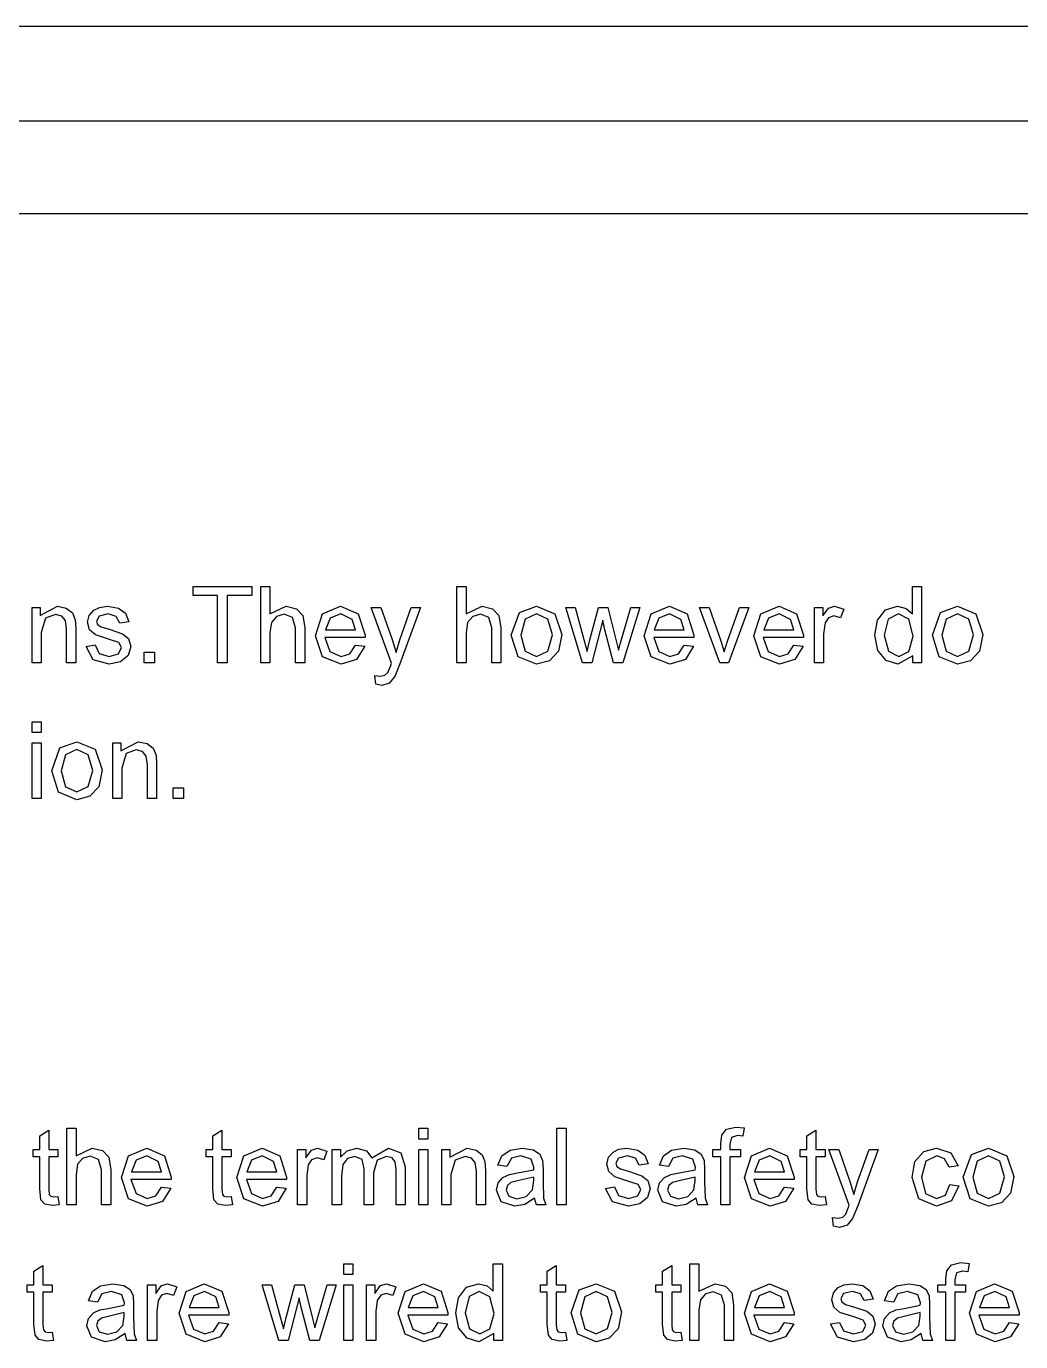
# Model space of a CAD drawing. Extents: x 22 to 299, y 7 to 289.
# Drawn here: x 78.93 to 105.16, y 244.31 to 279 of the extents above; entities that cross this region are included whole.
import ezdxf

# ---------------------------------------------------------------- set-up
doc = ezdxf.new("R2010")
doc.units = 0

msp = doc.modelspace()

# ---------------------------------------------------------------- linework, layer by layer
at = {"layer": '1'}
for p, q in [((201.999757, 276.499204), (21.999879, 276.499204)), ((22, 274.061), (201.999878, 274.061))]:
    msp.add_line(p, q, dxfattribs=at)
at = {"layer": 'Layer 1'}
for p, q in [((22, 279), (201.999878, 279)), ((83.332433, 263.990801), (83.332433, 264.229202)), ((83.332433, 264.229202), (84.885672, 264.229202)), ((84.885672, 264.229202), (84.885672, 263.990801)), ((85.121369, 262.209), (85.121369, 264.229202)), ((85.121369, 264.229202), (85.361974, 264.229202)), ((85.361974, 264.229202), (85.361974, 263.504354)), ((90.295338, 262.209), (90.295338, 264.229202)), ((90.295338, 264.229202), (90.535942, 264.229202)), ((90.535942, 264.229202), (90.535942, 263.504354)), ((102.30652, 263.504354), (102.30652, 264.229202)), ((102.30652, 264.229202), (102.545791, 264.229202)), ((102.545791, 264.229202), (102.545791, 262.209)), ((79.085894, 262.209), (79.085894, 263.672475)), ((79.085894, 263.672475), (79.302439, 263.672475)), ((79.302439, 263.464391), (79.754241, 263.705548)), ((79.302439, 263.672475), (79.302439, 263.464391)), ((79.754241, 263.705548), (79.989497, 263.657316)), ((80.713569, 263.603573), (80.865954, 263.675231)), ((80.865954, 263.675231), (81.074477, 263.705548)), ((81.074477, 263.705548), (81.367212, 263.655938)), ((83.978058, 263.990801), (83.332433, 263.990801)), ((83.978058, 262.209), (83.978058, 263.990801)), ((84.885672, 263.990801), (84.237377, 263.990801)), ((84.237377, 263.990801), (84.237377, 262.209)), ((85.361974, 263.504354), (85.787045, 263.705548)), ((85.787045, 263.705548), (86.061065, 263.64078)), ((86.74771, 263.501598), (87.226245, 263.705548)), ((87.226245, 263.705548), (87.691417, 263.505733)), ((88.567852, 262.206244), (88.029165, 263.672475)), ((88.029165, 263.672475), (88.288485, 263.672475)), ((88.288485, 263.672475), (88.583893, 262.824982)), ((88.785734, 262.81947), (89.089161, 263.672475)), ((89.329769, 263.672475), (88.789742, 262.184195)), ((89.089161, 263.672475), (89.329769, 263.672475)), ((90.535942, 263.504354), (90.96101, 263.705548)), ((90.96101, 263.705548), (91.235033, 263.64078)), ((91.947075, 263.542939), (92.393528, 263.705548)), ((92.393528, 263.705548), (92.872067, 263.50711)), ((93.601486, 262.209), (93.167059, 263.672475)), ((93.167059, 263.672475), (93.415686, 263.672475)), ((93.415686, 263.672475), (93.641586, 262.827738)), ((93.799316, 262.815336), (94.025217, 263.672475)), ((94.025217, 263.672475), (94.272503, 263.672475)), ((94.272503, 263.672475), (94.485041, 262.823604)), ((94.637423, 262.82636), (94.880701, 263.672475)), ((95.114621, 263.672475), (94.670841, 262.209)), ((94.880701, 263.672475), (95.114621, 263.672475)), ((95.420267, 263.501598), (95.898802, 263.705548)), ((95.898802, 263.705548), (96.363973, 263.505733)), ((97.232405, 262.209), (96.692381, 263.672475)), ((96.692381, 263.672475), (96.946352, 263.672475)), ((96.946352, 263.672475), (97.251119, 262.796044)), ((97.431572, 262.779507), (97.747032, 263.672475)), ((97.994322, 263.672475), (97.456972, 262.209)), ((97.747032, 263.672475), (97.994322, 263.672475)), ((98.311119, 263.501598), (98.789658, 263.705548)), ((98.789658, 263.705548), (99.254826, 263.505733)), ((99.726263, 262.209), (99.726263, 263.672475)), ((99.726263, 263.672475), (99.942808, 263.672475)), ((99.942808, 263.672475), (99.942808, 263.450611)), ((100.09519, 263.655938), (100.250246, 263.705548)), ((100.250246, 263.705548), (100.497536, 263.625622)), ((101.598073, 263.610463), (101.91487, 263.705548)), ((101.91487, 263.705548), (102.143445, 263.649048)), ((103.053317, 263.54294), (103.499774, 263.705548)), ((103.499774, 263.705548), (103.978309, 263.507111)), ((79.437437, 263.389977), (79.326492, 263.008261)), ((79.703438, 263.490574), (79.437437, 263.389977)), ((79.870527, 263.445099), (79.703438, 263.490574)), ((79.970779, 263.32521), (79.870527, 263.445099)), ((79.99886, 263.099212), (79.970779, 263.32521)), ((79.989497, 263.657316), (80.151239, 263.533293)), ((80.151239, 263.533293), (80.226094, 263.350014)), ((80.226094, 263.350014), (80.239465, 263.108858)), ((80.551831, 263.283869), (80.594605, 263.464391)), ((80.594605, 263.464391), (80.713569, 263.603573)), ((80.855258, 263.445099), (80.784413, 263.312807)), ((81.091855, 263.501598), (80.855258, 263.445099)), ((81.3084, 263.438208), (81.091855, 263.501598)), ((81.401967, 263.26182), (81.3084, 263.438208)), ((81.367212, 263.655938), (81.554349, 263.520891)), ((81.554349, 263.520891), (81.637227, 263.294893)), ((85.535744, 263.434075), (85.402074, 263.279734)), ((85.737586, 263.491952), (85.535744, 263.434075)), ((85.958142, 263.406514), (85.737586, 263.491952)), ((86.037005, 263.136419), (85.958142, 263.406514)), ((86.061065, 263.64078), (86.226817, 263.464391)), ((86.226817, 263.464391), (86.27761, 263.136419)), ((86.563246, 262.928335), (86.74771, 263.501598)), ((86.949551, 263.387221), (86.825236, 263.081297)), ((87.228919, 263.501598), (86.949551, 263.387221)), ((87.527001, 263.358283), (87.228919, 263.501598)), ((87.617898, 263.081297), (87.527001, 263.358283)), ((87.691417, 263.505733), (87.871869, 262.943494)), ((90.709713, 263.434075), (90.576042, 263.279734)), ((90.911554, 263.491952), (90.709713, 263.434075)), ((91.132107, 263.406514), (90.911554, 263.491952)), ((91.210974, 263.136419), (91.132107, 263.406514)), ((91.235033, 263.64078), (91.400782, 263.464391)), ((91.400782, 263.464391), (91.451578, 263.136419)), ((91.727856, 262.940737), (91.947075, 263.542939)), ((92.094109, 263.361039), (91.975145, 262.940737)), ((92.393528, 263.50022), (92.094109, 263.361039)), ((92.690277, 263.359661), (92.393528, 263.50022)), ((92.810578, 262.949006), (92.690277, 263.359661)), ((92.872067, 263.50711), (93.057867, 262.961408)), ((94.140173, 263.334856), (93.852783, 262.209)), ((94.194977, 263.085431), (94.140173, 263.334856)), ((95.235803, 262.928335), (95.420267, 263.501598)), ((95.622108, 263.387221), (95.497793, 263.081297)), ((95.901476, 263.501598), (95.622108, 263.387221)), ((96.199558, 263.358283), (95.901476, 263.501598)), ((96.290455, 263.081297), (96.199558, 263.358283)), ((96.363973, 263.505733), (96.544426, 262.943494)), ((98.126655, 262.928335), (98.311119, 263.501598)), ((98.51296, 263.387221), (98.388649, 263.081297)), ((98.792332, 263.501598), (98.51296, 263.387221)), ((99.090414, 263.358283), (98.792332, 263.501598)), ((99.181307, 263.081297), (99.090414, 263.358283)), ((99.254826, 263.505733), (99.435278, 262.943494)), ((99.942808, 263.450611), (100.09519, 263.655938)), ((100.096527, 263.399624), (100.006967, 263.264576)), ((100.238216, 263.449233), (100.096527, 263.399624)), ((100.414658, 263.39549), (100.238216, 263.449233)), ((100.497536, 263.625622), (100.414658, 263.39549)), ((101.314694, 262.939359), (101.385539, 263.336234)), ((101.385539, 263.336234), (101.598073, 263.610463)), ((101.668918, 263.365173), (101.561984, 262.939359)), ((101.937593, 263.50022), (101.668918, 263.365173)), ((102.21429, 263.359661), (101.937593, 263.50022)), ((102.143445, 263.649048), (102.30652, 263.504354)), ((102.326571, 262.918689), (102.21429, 263.359661)), ((102.834098, 262.940738), (103.053317, 263.54294)), ((103.200354, 263.361039), (103.081387, 262.940738)), ((103.499774, 263.500221), (103.200354, 263.361039)), ((103.796519, 263.359661), (103.499774, 263.500221)), ((103.91682, 262.949006), (103.796519, 263.359661)), ((103.978309, 263.507111), (104.164109, 262.961408)), ((79.326492, 263.008261), (79.326492, 262.209)), ((79.99886, 262.209), (79.99886, 263.099212)), ((80.239465, 263.108858), (80.239465, 262.209)), ((80.603961, 263.086809), (80.551831, 263.283869)), ((80.759017, 262.947628), (80.603961, 263.086809)), ((80.784413, 263.312807), (80.813835, 263.225991)), ((80.813835, 263.225991), (80.906068, 263.159845)), ((80.906068, 263.159845), (81.118602, 263.096455)), ((81.118602, 263.096455), (81.474163, 262.9807)), ((81.637227, 263.294893), (81.401967, 263.26182)), ((81.474163, 262.9807), (81.63323, 262.851165)), ((85.402074, 263.279734), (85.361974, 263.009639)), ((85.361974, 263.009639), (85.361974, 262.209)), ((86.037005, 262.209), (86.037005, 263.136419)), ((86.27761, 263.136419), (86.27761, 262.209)), ((86.825236, 263.081297), (87.617898, 263.081297)), ((86.825236, 263.081297), (86.825236, 263.081297)), ((90.576042, 263.279734), (90.535942, 263.009639)), ((90.535942, 263.009639), (90.535942, 262.209)), ((91.210974, 262.209), (91.210974, 263.136419)), ((91.451578, 263.136419), (91.451578, 262.209)), ((94.420878, 262.209), (94.194977, 263.085431)), ((95.497793, 263.081297), (96.290455, 263.081297)), ((95.497793, 263.081297), (95.497793, 263.081297)), ((98.388649, 263.081297), (99.181307, 263.081297)), ((98.388649, 263.081297), (98.388649, 263.081297)), ((100.006967, 263.264576), (99.966867, 262.975188)), ((99.966867, 262.975188), (99.966867, 262.209)), ((80.511727, 262.645838), (80.749661, 262.684423)), ((80.511741, 262.645837), (80.511727, 262.645838)), ((80.696208, 262.294438), (80.511741, 262.645837)), ((80.749661, 262.684423), (80.860606, 262.458425)), ((81.126607, 262.829116), (80.759017, 262.947628)), ((81.37256, 262.745056), (81.126607, 262.829116)), ((81.443404, 262.612765), (81.37256, 262.745056)), ((81.690708, 262.638947), (81.619863, 262.404681)), ((81.63323, 262.851165), (81.690708, 262.638947)), ((86.745036, 262.372987), (86.563246, 262.928335)), ((87.870458, 262.877348), (86.811795, 262.877348)), ((86.811795, 262.877348), (86.944129, 262.508034)), ((87.466775, 262.451535), (87.61515, 262.680289)), ((87.61515, 262.680289), (87.615224, 262.680289)), ((87.615224, 262.680289), (87.86385, 262.648594)), ((87.86385, 262.648594), (87.645968, 262.299951)), ((87.871869, 262.943494), (87.870458, 262.877348)), ((88.583893, 262.824982), (88.686819, 262.485985)), ((88.686819, 262.485985), (88.785734, 262.81947)), ((91.910982, 262.372986), (91.727856, 262.940737)), ((91.727856, 262.940737), (91.727856, 262.940737)), ((91.975145, 262.940737), (92.094109, 262.519058)), ((91.975145, 262.940737), (91.975145, 262.940737)), ((92.691614, 262.520436), (92.810578, 262.949006)), ((93.057867, 262.961408), (92.974993, 262.516302)), ((93.641586, 262.827738), (93.725798, 262.513546)), ((93.725798, 262.513546), (93.799316, 262.815336)), ((94.485041, 262.823604), (94.555885, 262.543863)), ((94.555885, 262.543863), (94.637423, 262.82636)), ((95.417593, 262.372987), (95.235803, 262.928335)), ((96.543015, 262.877348), (95.484352, 262.877348)), ((95.484352, 262.877348), (95.616686, 262.508034)), ((96.139332, 262.451535), (96.287707, 262.680289)), ((96.287707, 262.680289), (96.287781, 262.680289)), ((96.287781, 262.680289), (96.536407, 262.648594)), ((96.536407, 262.648594), (96.318525, 262.299951)), ((96.544426, 262.943494), (96.543015, 262.877348)), ((97.251119, 262.796044), (97.342016, 262.501144)), ((97.342016, 262.501144), (97.431572, 262.779507)), ((98.308445, 262.372987), (98.126655, 262.928335)), ((99.433867, 262.877348), (98.375205, 262.877348)), ((98.375205, 262.877348), (98.507535, 262.508034)), ((99.030184, 262.451535), (99.178555, 262.680289)), ((99.178555, 262.680289), (99.178633, 262.680289)), ((99.178633, 262.680289), (99.42726, 262.648594)), ((99.42726, 262.648594), (99.209377, 262.299951)), ((99.435278, 262.943494), (99.433867, 262.877348)), ((101.392224, 262.541107), (101.314694, 262.939359)), ((101.561984, 262.939359), (101.67694, 262.519058)), ((101.561984, 262.939359), (101.561984, 262.939359)), ((102.215627, 262.512168), (102.326571, 262.918689)), ((103.017224, 262.372987), (102.834098, 262.940738)), ((102.834098, 262.940738), (102.834098, 262.940738)), ((103.081387, 262.940738), (103.200354, 262.519059)), ((103.081387, 262.940738), (103.081387, 262.940738)), ((103.797856, 262.520437), (103.91682, 262.949006)), ((104.164109, 262.961408), (104.081235, 262.516303)), ((81.118602, 262.175927), (80.696208, 262.294438)), ((80.860606, 262.458425), (81.117251, 262.379877)), ((81.117251, 262.379877), (81.363204, 262.448778)), ((81.363204, 262.448778), (81.443404, 262.612765)), ((81.619863, 262.404681), (81.418022, 262.235182)), ((82.044917, 262.209), (82.044917, 262.491498)), ((82.044917, 262.491498), (82.31894, 262.491498)), ((82.31894, 262.491498), (82.31894, 262.209)), ((87.239612, 262.175927), (86.745036, 262.372987)), ((86.944129, 262.508034), (87.240874, 262.379877)), ((87.645968, 262.299951), (87.239612, 262.175927)), ((87.240874, 262.379877), (87.466775, 262.451535)), ((92.393528, 262.175927), (91.910982, 262.372986)), ((92.094109, 262.519058), (92.393528, 262.379877)), ((92.393528, 262.379877), (92.691614, 262.520436)), ((92.974993, 262.516302), (92.735722, 262.2655)), ((95.912168, 262.175927), (95.417593, 262.372987)), ((95.616686, 262.508034), (95.913431, 262.379877)), ((96.318525, 262.299951), (95.912168, 262.175927)), ((95.913431, 262.379877), (96.139332, 262.451535)), ((98.803024, 262.175927), (98.308445, 262.372987)), ((98.507535, 262.508034), (98.804284, 262.379877)), ((99.209377, 262.299951), (98.803024, 262.175927)), ((98.804284, 262.379877), (99.030184, 262.451535)), ((101.612777, 262.27239), (101.392224, 262.541107)), ((101.925563, 262.175927), (101.612777, 262.27239)), ((101.67694, 262.519058), (101.948289, 262.379877)), ((102.32256, 262.393657), (101.925563, 262.175927)), ((101.948289, 262.379877), (102.215627, 262.512168)), ((102.32256, 262.209), (102.32256, 262.393657)), ((103.499774, 262.175927), (103.017224, 262.372987)), ((103.200354, 262.519059), (103.499774, 262.379877)), ((103.499774, 262.379877), (103.797856, 262.520437)), ((104.081235, 262.516303), (103.841967, 262.2655)), ((79.326492, 262.209), (79.085894, 262.209)), ((80.239465, 262.209), (79.99886, 262.209)), ((81.418022, 262.235182), (81.118602, 262.175927)), ((82.31894, 262.209), (82.044917, 262.209)), ((84.237377, 262.209), (83.978058, 262.209)), ((85.361974, 262.209), (85.121369, 262.209)), ((86.27761, 262.209), (86.037005, 262.209)), ((88.394092, 261.883783), (88.472959, 261.960953)), ((88.472959, 261.960953), (88.546474, 262.14561)), ((88.546474, 262.14561), (88.567852, 262.206244)), ((88.789742, 262.184195), (88.654738, 261.852089)), ((90.535942, 262.209), (90.295338, 262.209)), ((91.451578, 262.209), (91.210974, 262.209)), ((92.735722, 262.2655), (92.393528, 262.175927)), ((93.852783, 262.209), (93.601486, 262.209)), ((94.670841, 262.209), (94.420878, 262.209)), ((97.456972, 262.209), (97.232405, 262.209)), ((99.966867, 262.209), (99.726263, 262.209)), ((102.545791, 262.209), (102.32256, 262.209)), ((103.841967, 262.2655), (103.499774, 262.175927)), ((88.154831, 261.645383), (88.128091, 261.878271)), ((88.128091, 261.878271), (88.265769, 261.856223)), ((88.30987, 261.615066), (88.154814, 261.645383)), ((88.154814, 261.645383), (88.154831, 261.645383)), ((88.265769, 261.856223), (88.394092, 261.883783)), ((88.5077, 261.672944), (88.30987, 261.615066)), ((88.654738, 261.852089), (88.5077, 261.672944)), ((79.087245, 260.370948), (79.087245, 260.656202)), ((79.087245, 260.656202), (79.32785, 260.656202)), ((79.32785, 260.656202), (79.32785, 260.370948)), ((79.32785, 260.370948), (79.087245, 260.370948)), ((79.087245, 258.636), (79.087245, 260.099475)), ((79.087245, 260.099475), (79.32785, 260.099475)), ((79.32785, 260.099475), (79.32785, 258.636)), ((79.604088, 259.367737), (79.823308, 259.969939)), ((79.823308, 259.969939), (80.269765, 260.132548)), ((80.269765, 259.92722), (79.970345, 259.788039)), ((80.269765, 260.132548), (80.7483, 259.93411)), ((80.56651, 259.786661), (80.269765, 259.92722)), ((80.7483, 259.93411), (80.9341, 259.388408)), ((81.215711, 258.636), (81.215711, 260.099475)), ((81.215711, 260.099475), (81.432257, 260.099475)), ((81.432257, 259.891391), (81.884058, 260.132548)), ((81.432257, 260.099475), (81.432257, 259.891391)), ((81.833258, 259.917574), (81.567254, 259.816977)), ((82.000344, 259.872099), (81.833258, 259.917574)), ((81.884058, 260.132548), (82.119318, 260.084316)), ((82.100596, 259.75221), (82.000344, 259.872099)), ((82.119318, 260.084316), (82.281056, 259.960293)), ((82.281056, 259.960293), (82.355911, 259.777014)), ((79.970345, 259.788039), (79.851378, 259.367737)), ((80.686811, 259.376006), (80.56651, 259.786661)), ((81.567254, 259.816977), (81.456309, 259.435261)), ((82.128677, 259.526212), (82.100596, 259.75221)), ((82.128677, 258.636), (82.128677, 259.526212)), ((82.355911, 259.777014), (82.369282, 259.535858)), ((82.369282, 259.535858), (82.369282, 258.636)), ((79.787215, 258.799986), (79.604088, 259.367737)), ((79.604088, 259.367737), (79.604088, 259.367737)), ((79.851378, 259.367737), (79.970345, 258.946058)), ((79.851378, 259.367737), (79.851378, 259.367737)), ((80.567847, 258.947436), (80.686811, 259.376006)), ((80.9341, 259.388408), (80.851226, 258.943302)), ((81.456309, 259.435261), (81.456309, 258.636)), ((79.970345, 258.946058), (80.269765, 258.806877)), ((80.269765, 258.806877), (80.567847, 258.947436)), ((80.851226, 258.943302), (80.611958, 258.6925)), ((82.80596, 258.636), (82.80596, 258.918498)), ((82.80596, 258.918498), (83.079983, 258.918498)), ((83.079983, 258.918498), (83.079983, 258.636)), ((79.32785, 258.636), (79.087245, 258.636)), ((80.269765, 258.602927), (79.787215, 258.799986)), ((80.611958, 258.6925), (80.269765, 258.602927)), ((81.456309, 258.636), (81.215711, 258.636)), ((82.369282, 258.636), (82.128677, 258.636)), ((83.079983, 258.636), (82.80596, 258.636)), ((79.288766, 249.740899), (79.528037, 249.889726)), ((79.528037, 249.889726), (79.528037, 249.378475)), ((80.005711, 247.915), (80.005711, 249.935202)), ((80.005711, 249.935202), (80.246315, 249.935202)), ((80.246315, 249.935202), (80.246315, 249.210354)), ((83.854998, 249.740899), (84.094269, 249.889726)), ((84.094269, 249.889726), (84.094269, 249.378475)), ((89.287344, 249.649948), (89.287344, 249.935202)), ((89.287344, 249.935202), (89.527949, 249.935202)), ((89.527949, 249.935202), (89.527949, 249.649948)), ((92.93255, 247.915), (92.93255, 249.935202)), ((92.93255, 249.935202), (93.173155, 249.935202)), ((93.173155, 249.935202), (93.173155, 247.915)), ((97.2804, 249.753301), (97.402041, 249.909019)), ((97.402041, 249.909019), (97.647994, 249.969653)), ((97.647994, 249.969653), (97.872557, 249.944848)), ((97.872557, 249.944848), (97.836465, 249.728496)), ((99.524732, 249.740899), (99.763999, 249.889726)), ((99.763999, 249.889726), (99.763999, 249.378475)), ((79.288766, 249.378475), (79.288766, 249.740899)), ((83.854998, 249.378475), (83.854998, 249.740899)), ((89.527949, 249.649948), (89.287344, 249.649948)), ((97.255, 249.534193), (97.2804, 249.753301)), ((97.255, 249.378475), (97.255, 249.534193)), ((97.539719, 249.694045), (97.494271, 249.513523)), ((97.494271, 249.513523), (97.494271, 249.378475)), ((97.694775, 249.742277), (97.539719, 249.694045)), ((97.836465, 249.728496), (97.694775, 249.742277)), ((99.524732, 249.378475), (99.524732, 249.740899)), ((79.112324, 249.18555), (79.112324, 249.378475)), ((79.112324, 249.378475), (79.288766, 249.378475)), ((79.288766, 249.18555), (79.112324, 249.18555)), ((79.288766, 248.343569), (79.288766, 249.18555)), ((79.528037, 249.378475), (79.769978, 249.378475)), ((79.769978, 249.18555), (79.528037, 249.18555)), ((79.528037, 249.18555), (79.528037, 248.329789)), ((79.769978, 249.378475), (79.769978, 249.18555)), ((80.246315, 249.210354), (80.671384, 249.411548)), ((80.420086, 249.140075), (80.286416, 248.985734)), ((80.621928, 249.197952), (80.420086, 249.140075)), ((80.84248, 249.112514), (80.621928, 249.197952)), ((80.671384, 249.411548), (80.945407, 249.34678)), ((80.921347, 248.842419), (80.84248, 249.112514)), ((80.945407, 249.34678), (81.111155, 249.170391)), ((81.111155, 249.170391), (81.161952, 248.842419)), ((81.447585, 248.634335), (81.632048, 249.207598)), ((81.632048, 249.207598), (82.110587, 249.411548)), ((81.83389, 249.093221), (81.709578, 248.787297)), ((82.113261, 249.207598), (81.83389, 249.093221)), ((82.110587, 249.411548), (82.575755, 249.211733)), ((82.411343, 249.064283), (82.113261, 249.207598)), ((82.575755, 249.211733), (82.756211, 248.649494)), ((83.678557, 249.18555), (83.678557, 249.378475)), ((83.678557, 249.378475), (83.854998, 249.378475)), ((83.854998, 249.18555), (83.678557, 249.18555)), ((83.854998, 248.343569), (83.854998, 249.18555)), ((84.094269, 249.378475), (84.336211, 249.378475)), ((84.336211, 249.18555), (84.094269, 249.18555)), ((84.094269, 249.18555), (84.094269, 248.329789)), ((84.336211, 249.378475), (84.336211, 249.18555)), ((84.49174, 248.634335), (84.676203, 249.207598)), ((84.676203, 249.207598), (85.154742, 249.411548)), ((84.878045, 249.093221), (84.753733, 248.787297)), ((85.157416, 249.207598), (84.878045, 249.093221)), ((85.154742, 249.411548), (85.61991, 249.211733)), ((85.455498, 249.064283), (85.157416, 249.207598)), ((85.61991, 249.211733), (85.800366, 248.649494)), ((86.091347, 247.915), (86.091347, 249.378475)), ((86.091347, 249.378475), (86.307892, 249.378475)), ((86.307892, 249.378475), (86.307892, 249.156611)), ((86.307892, 249.156611), (86.460274, 249.361938)), ((86.461611, 249.105624), (86.372052, 248.970576)), ((86.460274, 249.361938), (86.61533, 249.411548)), ((86.603301, 249.155233), (86.461611, 249.105624)), ((86.779746, 249.10149), (86.603301, 249.155233)), ((86.61533, 249.411548), (86.86262, 249.331622)), ((86.86262, 249.331622), (86.779746, 249.10149)), ((87.005629, 247.915), (87.005629, 249.378475)), ((87.005629, 249.378475), (87.220837, 249.378475)), ((87.220837, 249.378475), (87.220837, 249.173147)), ((87.220837, 249.173147), (87.398615, 249.345402)), ((87.409315, 249.141453), (87.285, 248.980222)), ((87.398615, 249.345402), (87.651253, 249.411548)), ((87.597786, 249.196574), (87.409315, 249.141453)), ((87.790272, 249.113892), (87.597786, 249.196574)), ((87.651253, 249.411548), (87.909235, 249.344024)), ((87.849087, 248.865845), (87.790272, 249.113892)), ((87.909235, 249.344024), (88.052258, 249.155233)), ((88.052258, 249.155233), (88.490696, 249.411548)), ((88.188606, 249.093221), (88.089691, 248.765249)), ((88.437229, 249.196574), (88.188606, 249.093221)), ((88.581593, 249.156611), (88.437229, 249.196574)), ((88.490696, 249.411548), (88.815512, 249.290281)), ((88.665804, 249.050502), (88.581593, 249.156611)), ((88.815512, 249.290281), (88.929131, 248.919589)), ((89.287344, 247.915), (89.287344, 249.378475)), ((89.287344, 249.378475), (89.527949, 249.378475)), ((89.527949, 249.378475), (89.527949, 247.915)), ((89.893743, 247.915), (89.893743, 249.378475)), ((89.893743, 249.378475), (90.110289, 249.378475)), ((90.110289, 249.170391), (90.56209, 249.411548)), ((90.110289, 249.378475), (90.110289, 249.170391)), ((90.245286, 249.095977), (90.134341, 248.714261)), ((90.511287, 249.196574), (90.245286, 249.095977)), ((90.678376, 249.151099), (90.511287, 249.196574)), ((90.56209, 249.411548), (90.797346, 249.363316)), ((90.778628, 249.03121), (90.678376, 249.151099)), ((90.797346, 249.363316), (90.959088, 249.239293)), ((90.959088, 249.239293), (91.033943, 249.056014)), ((91.375795, 248.96093), (91.481392, 249.211732)), ((91.481392, 249.211732), (91.693926, 249.359182)), ((91.730018, 249.144209), (91.611051, 248.927857)), ((91.693926, 249.359182), (92.016071, 249.411548)), ((91.981315, 249.20622), (91.730018, 249.144209)), ((92.255338, 249.12216), (91.981315, 249.20622)), ((92.016071, 249.411548), (92.311479, 249.36745)), ((92.323509, 248.908564), (92.255338, 249.12216)), ((92.311479, 249.36745), (92.478565, 249.255829)), ((92.478565, 249.255829), (92.553421, 249.087709)), ((94.250529, 248.989869), (94.293303, 249.170391)), ((94.293303, 249.170391), (94.412266, 249.309573)), ((94.412266, 249.309573), (94.564652, 249.381231)), ((94.553956, 249.151099), (94.483111, 249.018807)), ((94.790553, 249.207598), (94.553956, 249.151099)), ((94.564652, 249.381231), (94.773175, 249.411548)), ((94.773175, 249.411548), (95.065909, 249.361938)), ((95.007098, 249.144208), (94.790553, 249.207598)), ((95.100665, 248.96782), (95.007098, 249.144208)), ((95.065909, 249.361938), (95.253047, 249.226891)), ((95.253047, 249.226891), (95.335921, 249.000893)), ((95.635422, 248.96093), (95.741022, 249.211732)), ((95.741022, 249.211732), (95.953556, 249.359182)), ((95.989645, 249.144209), (95.870678, 248.927857)), ((95.953556, 249.359182), (96.275698, 249.411548)), ((96.240942, 249.20622), (95.989645, 249.144209)), ((96.514966, 249.12216), (96.240942, 249.20622)), ((96.275698, 249.411548), (96.571106, 249.36745)), ((96.583136, 248.908564), (96.514966, 249.12216)), ((96.571106, 249.36745), (96.738196, 249.255829)), ((96.738196, 249.255829), (96.813048, 249.087709)), ((97.042466, 249.18555), (97.042466, 249.378475)), ((97.042466, 249.378475), (97.255, 249.378475)), ((97.255, 249.18555), (97.042466, 249.18555)), ((97.255, 247.915), (97.255, 249.18555)), ((97.494271, 249.378475), (97.770968, 249.378475)), ((97.770968, 249.18555), (97.494271, 249.18555)), ((97.494271, 249.18555), (97.494271, 247.915)), ((97.770968, 249.378475), (97.770968, 249.18555)), ((97.878364, 248.634335), (98.062828, 249.207598)), ((98.062828, 249.207598), (98.541362, 249.411548)), ((98.264665, 249.093221), (98.140354, 248.787297)), ((98.544037, 249.207598), (98.264665, 249.093221)), ((98.541362, 249.411548), (99.006531, 249.211733)), ((98.842119, 249.064283), (98.544037, 249.207598)), ((99.006531, 249.211733), (99.186987, 248.649494)), ((99.348287, 249.18555), (99.348287, 249.378475)), ((99.348287, 249.378475), (99.524732, 249.378475)), ((99.524732, 249.18555), (99.348287, 249.18555)), ((99.524732, 248.343569), (99.524732, 249.18555)), ((99.763999, 249.378475), (100.005941, 249.378475)), ((100.005941, 249.18555), (99.763999, 249.18555)), ((99.763999, 249.18555), (99.763999, 248.329789)), ((100.005941, 249.378475), (100.005941, 249.18555)), ((100.644005, 247.912244), (100.105318, 249.378475)), ((100.105318, 249.378475), (100.364634, 249.378475)), ((100.364634, 249.378475), (100.660046, 248.530982)), ((100.861887, 248.52547), (101.165314, 249.378475)), ((101.405919, 249.378475), (100.865895, 247.890195)), ((101.165314, 249.378475), (101.405919, 249.378475)), ((102.374165, 249.056014), (102.60541, 249.321975)), ((102.60541, 249.321975), (102.944933, 249.411548)), ((102.954289, 249.207598), (102.65888, 249.072551)), ((102.944933, 249.411548), (103.323216, 249.29028)), ((103.158804, 249.133184), (102.954289, 249.207598)), ((103.277768, 248.91132), (103.158804, 249.133184)), ((103.323216, 249.29028), (103.511691, 248.948527)), ((103.650709, 248.646737), (103.869925, 249.248939)), ((103.869925, 249.248939), (104.316382, 249.411548)), ((104.316382, 249.20622), (104.016962, 249.067039)), ((104.316382, 249.411548), (104.794917, 249.21311)), ((104.613127, 249.065661), (104.316382, 249.20622)), ((104.794917, 249.21311), (104.980717, 248.667408)), ((80.286416, 248.985734), (80.246315, 248.715639)), ((80.921347, 247.915), (80.921347, 248.842419)), ((81.161952, 248.842419), (81.161952, 247.915)), ((81.709578, 248.787297), (82.502236, 248.787297)), ((81.709578, 248.787297), (81.709578, 248.787297)), ((82.502236, 248.787297), (82.411343, 249.064283)), ((84.753733, 248.787297), (85.546391, 248.787297)), ((84.753733, 248.787297), (84.753733, 248.787297)), ((85.546391, 248.787297), (85.455498, 249.064283)), ((86.372052, 248.970576), (86.331952, 248.681188)), ((87.285, 248.980222), (87.246237, 248.674298)), ((87.849087, 247.915), (87.849087, 248.865845)), ((88.089691, 248.765249), (88.089691, 247.915)), ((88.689864, 248.836906), (88.665804, 249.050502)), ((88.689864, 247.915), (88.689864, 248.836906)), ((88.929131, 248.919589), (88.929131, 247.915)), ((90.806709, 248.805212), (90.778628, 249.03121)), ((90.806709, 247.915), (90.806709, 248.805212)), ((91.033943, 249.056014), (91.047314, 248.814858)), ((91.047314, 248.814858), (91.047314, 247.915)), ((91.611051, 248.927857), (91.375795, 248.96093)), ((91.679148, 248.721151), (91.893019, 248.758358)), ((91.893019, 248.758358), (92.322098, 248.843797)), ((92.322098, 248.843797), (92.323509, 248.908564)), ((92.553421, 249.087709), (92.565451, 248.858955)), ((92.565451, 248.858955), (92.565451, 248.528226)), ((94.302659, 248.792809), (94.250529, 248.989869)), ((94.457715, 248.653628), (94.302659, 248.792809)), ((94.483111, 249.018807), (94.512533, 248.931991)), ((94.512533, 248.931991), (94.604766, 248.865845)), ((94.604766, 248.865845), (94.8173, 248.802455)), ((94.8173, 248.802455), (95.172861, 248.6867)), ((95.335921, 249.000893), (95.100665, 248.96782)), ((95.870678, 248.927857), (95.635422, 248.96093)), ((95.938775, 248.721151), (96.152646, 248.758358)), ((96.152646, 248.758358), (96.581725, 248.843797)), ((96.581725, 248.843797), (96.583136, 248.908564)), ((96.813048, 249.087709), (96.825078, 248.858955)), ((96.825078, 248.858955), (96.825078, 248.528226)), ((98.140354, 248.787297), (98.933015, 248.787297)), ((98.140354, 248.787297), (98.140354, 248.787297)), ((98.933015, 248.787297), (98.842119, 249.064283)), ((102.297972, 248.641225), (102.374165, 249.056014)), ((102.65888, 249.072551), (102.545261, 248.648115)), ((103.511691, 248.948527), (103.277768, 248.91132)), ((104.016962, 249.067039), (103.897995, 248.646737)), ((104.733431, 248.655006), (104.613127, 249.065661)), ((80.246315, 248.715639), (80.246315, 247.915)), ((81.629378, 248.078987), (81.447585, 248.634335)), ((82.7548, 248.583348), (81.696137, 248.583348)), ((81.696137, 248.583348), (81.828471, 248.214034)), ((82.756211, 248.649494), (82.7548, 248.583348)), ((84.673533, 248.078987), (84.49174, 248.634335)), ((85.798955, 248.583348), (84.740292, 248.583348)), ((84.740292, 248.583348), (84.872626, 248.214034)), ((85.800366, 248.649494), (85.798955, 248.583348)), ((86.331952, 248.681188), (86.331952, 247.915)), ((87.246237, 248.674298), (87.246237, 247.915)), ((90.134341, 248.714261), (90.134341, 247.915)), ((91.33428, 248.30085), (91.381065, 248.496531)), ((91.381065, 248.496531), (91.505377, 248.639847)), ((91.505377, 248.639847), (91.679148, 248.721151)), ((91.624358, 248.424874), (91.59095, 248.30774)), ((91.719262, 248.506178), (91.624358, 248.424874)), ((91.929126, 248.555787), (91.719262, 248.506178)), ((92.322112, 248.649494), (91.929126, 248.555787)), ((92.28336, 248.310497), (92.322123, 248.558543)), ((92.322123, 248.558543), (92.322112, 248.649494)), ((92.565451, 248.528226), (92.580161, 248.09001)), ((94.825305, 248.535116), (94.457715, 248.653628)), ((95.071257, 248.451056), (94.825305, 248.535116)), ((95.142102, 248.318765), (95.071257, 248.451056)), ((95.172861, 248.6867), (95.331928, 248.557165)), ((95.331928, 248.557165), (95.389406, 248.344947)), ((95.593907, 248.30085), (95.640692, 248.496531)), ((95.640692, 248.496531), (95.765004, 248.639847)), ((95.765004, 248.639847), (95.938775, 248.721151)), ((95.883982, 248.424874), (95.850574, 248.30774)), ((95.978886, 248.506178), (95.883982, 248.424874)), ((96.188746, 248.555787), (95.978886, 248.506178)), ((96.581736, 248.649494), (96.188746, 248.555787)), ((96.54298, 248.310497), (96.581746, 248.558543)), ((96.581746, 248.558543), (96.581736, 248.649494)), ((96.825078, 248.528226), (96.839788, 248.09001)), ((98.060153, 248.078987), (97.878364, 248.634335)), ((99.185576, 248.583348), (98.126913, 248.583348)), ((98.126913, 248.583348), (98.259247, 248.214034)), ((99.186987, 248.649494), (99.185576, 248.583348)), ((100.660046, 248.530982), (100.762972, 248.191985)), ((100.762972, 248.191985), (100.861887, 248.52547)), ((102.474417, 248.077608), (102.297972, 248.641225)), ((102.545261, 248.648115), (102.654869, 248.219546)), ((103.177515, 248.175449), (103.297819, 248.451056)), ((103.297819, 248.451056), (103.534413, 248.419361)), ((103.297819, 248.451056), (103.297819, 248.451056)), ((103.534413, 248.419361), (103.335246, 248.023865)), ((103.833836, 248.078986), (103.650709, 248.646737)), ((103.650709, 248.646737), (103.650709, 248.646737)), ((103.897995, 248.646737), (104.016962, 248.225058)), ((103.897995, 248.646737), (103.897995, 248.646737)), ((104.614464, 248.226436), (104.733431, 248.655006)), ((104.980717, 248.667408), (104.897843, 248.222302)), ((79.318187, 248.050048), (79.288766, 248.343569)), ((79.419777, 247.938427), (79.318187, 248.050048)), ((79.528037, 248.329789), (79.540067, 248.193363)), ((79.540067, 248.193363), (79.581504, 248.145132)), ((79.581504, 248.145132), (79.664378, 248.127218)), ((79.664378, 248.127218), (79.769978, 248.136864)), ((79.769978, 248.136864), (79.769996, 248.136864)), ((79.769996, 248.136864), (79.804745, 247.917756)), ((82.123953, 247.881927), (81.629378, 248.078987)), ((81.828471, 248.214034), (82.125216, 248.085877)), ((82.125216, 248.085877), (82.351117, 248.157535)), ((82.351117, 248.157535), (82.499492, 248.386289)), ((82.499492, 248.386289), (82.499566, 248.386289)), ((82.499566, 248.386289), (82.748189, 248.354594)), ((82.748189, 248.354594), (82.530307, 248.005951)), ((83.88442, 248.050048), (83.854998, 248.343569)), ((83.986009, 247.938427), (83.88442, 248.050048)), ((84.094269, 248.329789), (84.106299, 248.193363)), ((84.106299, 248.193363), (84.147736, 248.145132)), ((84.147736, 248.145132), (84.230611, 248.127218)), ((84.230611, 248.127218), (84.336211, 248.136864)), ((84.336211, 248.136864), (84.336229, 248.136864)), ((84.336229, 248.136864), (84.370977, 247.917756)), ((85.168109, 247.881927), (84.673533, 248.078987)), ((84.872626, 248.214034), (85.169371, 248.085877)), ((85.169371, 248.085877), (85.395272, 248.157535)), ((85.395272, 248.157535), (85.543647, 248.386289)), ((85.543647, 248.386289), (85.543721, 248.386289)), ((85.543721, 248.386289), (85.792344, 248.354594)), ((85.792344, 248.354594), (85.574462, 248.005951)), ((91.459932, 247.99906), (91.33428, 248.30085)), ((91.59095, 248.30774), (91.663132, 248.142376)), ((91.663132, 248.142376), (91.877003, 248.07623)), ((91.877003, 248.07623), (92.124292, 248.138242)), ((92.34215, 248.095523), (92.084168, 247.930158)), ((92.124292, 248.138242), (92.28336, 248.310497)), ((92.342231, 248.095523), (92.34215, 248.095523)), ((92.39035, 247.915), (92.342231, 248.095523)), ((92.580161, 248.09001), (92.64165, 247.915)), ((94.210425, 248.351838), (94.448359, 248.390423)), ((94.210439, 248.351837), (94.210425, 248.351838)), ((94.394903, 248.000438), (94.210439, 248.351837)), ((94.448359, 248.390423), (94.559304, 248.164425)), ((94.559304, 248.164425), (94.815949, 248.085877)), ((94.815949, 248.085877), (95.061902, 248.154778)), ((95.061902, 248.154778), (95.142102, 248.318765)), ((95.318561, 248.110681), (95.11672, 247.941182)), ((95.389406, 248.344947), (95.318561, 248.110681)), ((95.719556, 247.99906), (95.593907, 248.30085)), ((95.850574, 248.30774), (95.922755, 248.142376)), ((95.922755, 248.142376), (96.136626, 248.07623)), ((96.136626, 248.07623), (96.383912, 248.138242)), ((96.601773, 248.095523), (96.343791, 247.930158)), ((96.383912, 248.138242), (96.54298, 248.310497)), ((96.601858, 248.095523), (96.601773, 248.095523)), ((96.64998, 247.915), (96.601858, 248.095523)), ((96.839788, 248.09001), (96.901278, 247.915)), ((98.554729, 247.881927), (98.060153, 248.078987)), ((98.259247, 248.214034), (98.555992, 248.085877)), ((98.555992, 248.085877), (98.781893, 248.157535)), ((98.781893, 248.157535), (98.930267, 248.386289)), ((98.930267, 248.386289), (98.930341, 248.386289)), ((98.930341, 248.386289), (99.178965, 248.354594)), ((99.178965, 248.354594), (98.961086, 248.005951)), ((99.554153, 248.050048), (99.524732, 248.343569)), ((99.655743, 247.938427), (99.554153, 248.050048)), ((99.763999, 248.329789), (99.776029, 248.193363)), ((99.776029, 248.193363), (99.817466, 248.145132)), ((99.817466, 248.145132), (99.900341, 248.127218)), ((99.900341, 248.127218), (100.005941, 248.136864)), ((100.005941, 248.136864), (100.005962, 248.136864)), ((100.005962, 248.136864), (100.040711, 247.917756)), ((102.943596, 247.881927), (102.474417, 248.077608)), ((102.654869, 248.219546), (102.940922, 248.085876)), ((102.940922, 248.085876), (103.177515, 248.175449)), ((104.316382, 247.881927), (103.833836, 248.078986)), ((104.016962, 248.225058), (104.316382, 248.085877)), ((104.316382, 248.085877), (104.614464, 248.226436)), ((104.897843, 248.222302), (104.658576, 247.9715)), ((79.622955, 247.895707), (79.419777, 247.938427)), ((79.804745, 247.917756), (79.622955, 247.895707)), ((80.246315, 247.915), (80.005711, 247.915)), ((81.161952, 247.915), (80.921347, 247.915)), ((82.530307, 248.005951), (82.123953, 247.881927)), ((84.189188, 247.895707), (83.986009, 247.938427)), ((84.370977, 247.917756), (84.189188, 247.895707)), ((85.574462, 248.005951), (85.168109, 247.881927)), ((86.331952, 247.915), (86.091347, 247.915)), ((87.246237, 247.915), (87.005629, 247.915)), ((88.089691, 247.915), (87.849087, 247.915)), ((88.929131, 247.915), (88.689864, 247.915)), ((89.527949, 247.915), (89.287344, 247.915)), ((90.134341, 247.915), (89.893743, 247.915)), ((91.047314, 247.915), (90.806709, 247.915)), ((91.8195, 247.881927), (91.459932, 247.99906)), ((92.084168, 247.930158), (91.8195, 247.881927)), ((92.64165, 247.915), (92.39035, 247.915)), ((93.173155, 247.915), (92.93255, 247.915)), ((94.8173, 247.881927), (94.394903, 248.000438)), ((95.11672, 247.941182), (94.8173, 247.881927)), ((96.079127, 247.881927), (95.719556, 247.99906)), ((96.343791, 247.930158), (96.079127, 247.881927)), ((96.901278, 247.915), (96.64998, 247.915)), ((97.494271, 247.915), (97.255, 247.915)), ((98.961086, 248.005951), (98.554729, 247.881927)), ((99.858918, 247.895707), (99.655743, 247.938427)), ((100.040711, 247.917756), (99.858918, 247.895707)), ((100.549112, 247.666953), (100.622627, 247.85161)), ((100.622627, 247.85161), (100.644005, 247.912244)), ((100.865895, 247.890195), (100.730891, 247.558089)), ((103.335246, 248.023865), (102.943596, 247.881927)), ((104.658576, 247.9715), (104.316382, 247.881927)), ((100.230984, 247.351383), (100.204244, 247.584271)), ((100.204244, 247.584271), (100.341922, 247.562223)), ((100.341922, 247.562223), (100.470245, 247.589783)), ((100.583853, 247.378944), (100.386023, 247.321066)), ((100.470245, 247.589783), (100.549112, 247.666953)), ((100.730891, 247.558089), (100.583853, 247.378944)), ((100.386023, 247.321066), (100.230967, 247.351383)), ((100.230967, 247.351383), (100.230984, 247.351383)), ((79.135463, 246.166899), (79.374731, 246.315726)), ((79.374731, 246.315726), (79.374731, 245.804475)), ((87.308093, 246.075948), (87.308093, 246.361202)), ((87.308093, 246.361202), (87.548697, 246.361202)), ((87.548697, 246.361202), (87.548697, 246.075948)), ((91.253117, 245.636354), (91.253117, 246.361202)), ((91.253117, 246.361202), (91.492388, 246.361202)), ((91.492388, 246.361202), (91.492388, 244.341)), ((92.675401, 246.166899), (92.914668, 246.315726)), ((92.914668, 246.315726), (92.914668, 245.804475)), ((95.719535, 246.166899), (95.958802, 246.315726)), ((95.958802, 246.315726), (95.958802, 245.804475)), ((96.436487, 244.341), (96.436487, 246.361202)), ((96.436487, 246.361202), (96.677091, 246.361202)), ((96.677091, 246.361202), (96.677091, 245.636354)), ((103.215411, 246.179301), (103.337048, 246.335019)), ((103.337048, 246.335019), (103.583001, 246.395653)), ((103.583001, 246.395653), (103.807565, 246.370848)), ((103.807565, 246.370848), (103.771476, 246.154496)), ((79.135463, 245.804475), (79.135463, 246.166899)), ((87.548697, 246.075948), (87.308093, 246.075948)), ((92.675401, 245.804475), (92.675401, 246.166899)), ((95.719535, 245.804475), (95.719535, 246.166899)), ((103.190011, 245.960193), (103.215411, 246.179301)), ((103.47473, 246.120045), (103.429282, 245.939523)), ((103.629786, 246.168277), (103.47473, 246.120045)), ((103.771476, 246.154496), (103.629786, 246.168277)), ((78.959018, 245.61155), (78.959018, 245.804475)), ((78.959018, 245.804475), (79.135463, 245.804475)), ((79.374731, 245.804475), (79.616672, 245.804475)), ((79.616672, 245.804475), (79.616672, 245.61155)), ((80.573424, 245.38693), (80.679021, 245.637732)), ((80.679021, 245.637732), (80.891559, 245.785182)), ((80.891559, 245.785182), (81.213701, 245.837548)), ((81.178945, 245.63222), (80.927648, 245.570209)), ((81.452968, 245.54816), (81.178945, 245.63222)), ((81.213701, 245.837548), (81.509109, 245.79345)), ((81.509109, 245.79345), (81.676198, 245.681829)), ((81.676198, 245.681829), (81.751051, 245.513709)), ((82.132854, 244.341), (82.132854, 245.804475)), ((82.132854, 245.804475), (82.349399, 245.804475)), ((82.349399, 245.804475), (82.349399, 245.582611)), ((82.349399, 245.582611), (82.501781, 245.787938)), ((82.501781, 245.787938), (82.656837, 245.837548)), ((82.656837, 245.837548), (82.904127, 245.757622)), ((82.904127, 245.757622), (82.821252, 245.52749)), ((82.966928, 245.060335), (83.151392, 245.633598)), ((83.151392, 245.633598), (83.62993, 245.837548)), ((83.632604, 245.633598), (83.353233, 245.519221)), ((83.62993, 245.837548), (84.095098, 245.637733)), ((83.930687, 245.490283), (83.632604, 245.633598)), ((84.095098, 245.637733), (84.275551, 245.075494)), ((85.592235, 244.341), (85.157811, 245.804475)), ((85.157811, 245.804475), (85.406438, 245.804475)), ((85.406438, 245.804475), (85.632338, 244.959738)), ((85.790068, 244.947336), (86.015969, 245.804475)), ((86.015969, 245.804475), (86.263255, 245.804475)), ((86.263255, 245.804475), (86.475793, 244.955604)), ((86.628175, 244.95836), (86.871453, 245.804475)), ((87.105373, 245.804475), (86.66159, 244.341)), ((86.871453, 245.804475), (87.105373, 245.804475)), ((87.308093, 244.341), (87.308093, 245.804475)), ((87.308093, 245.804475), (87.548697, 245.804475)), ((87.548697, 245.804475), (87.548697, 244.341)), ((87.911818, 244.341), (87.911818, 245.804475)), ((87.911818, 245.804475), (88.128363, 245.804475)), ((88.128363, 245.804475), (88.128363, 245.582611)), ((88.128363, 245.582611), (88.280745, 245.787938)), ((88.280745, 245.787938), (88.435801, 245.837548)), ((88.435801, 245.837548), (88.68309, 245.757622)), ((88.68309, 245.757622), (88.600216, 245.52749)), ((88.745899, 245.060335), (88.930362, 245.633598)), ((88.930362, 245.633598), (89.408897, 245.837548)), ((89.411571, 245.633598), (89.1322, 245.519221)), ((89.408897, 245.837548), (89.874065, 245.637733)), ((89.709654, 245.490283), (89.411571, 245.633598)), ((89.874065, 245.637733), (90.054522, 245.075494)), ((90.332136, 245.468234), (90.54467, 245.742463)), ((90.54467, 245.742463), (90.861467, 245.837548)), ((90.88419, 245.63222), (90.615515, 245.497173)), ((90.861467, 245.837548), (91.090042, 245.781048)), ((91.160887, 245.491661), (90.88419, 245.63222)), ((91.090042, 245.781048), (91.253117, 245.636354)), ((92.498956, 245.61155), (92.498956, 245.804475)), ((92.498956, 245.804475), (92.675401, 245.804475)), ((92.914668, 245.804475), (93.15661, 245.804475)), ((93.15661, 245.804475), (93.15661, 245.61155)), ((93.302772, 245.072737), (93.521991, 245.674939)), ((93.521991, 245.674939), (93.968448, 245.837548)), ((93.968448, 245.63222), (93.669029, 245.493039)), ((93.968448, 245.837548), (94.446983, 245.63911)), ((94.265194, 245.491661), (93.968448, 245.63222)), ((94.446983, 245.63911), (94.632784, 245.093408)), ((95.54309, 245.61155), (95.54309, 245.804475)), ((95.54309, 245.804475), (95.719535, 245.804475)), ((95.958802, 245.804475), (96.200744, 245.804475)), ((96.200744, 245.804475), (96.200744, 245.61155)), ((96.677091, 245.636354), (97.102159, 245.837548)), ((97.052704, 245.623952), (96.850862, 245.566075)), ((97.273256, 245.538514), (97.052704, 245.623952)), ((97.102159, 245.837548), (97.376182, 245.77278)), ((97.376182, 245.77278), (97.541931, 245.596391)), ((97.878364, 245.060335), (98.062828, 245.633598)), ((98.062828, 245.633598), (98.541362, 245.837548)), ((98.544037, 245.633598), (98.264665, 245.519221)), ((98.541362, 245.837548), (99.006531, 245.637733)), ((98.842119, 245.490283), (98.544037, 245.633598)), ((99.006531, 245.637733), (99.186987, 245.075494)), ((100.22831, 245.596391), (100.347277, 245.735573)), ((100.347277, 245.735573), (100.499659, 245.807231)), ((100.72556, 245.633598), (100.488967, 245.577099)), ((100.499659, 245.807231), (100.708182, 245.837548)), ((100.708182, 245.837548), (101.00092, 245.787938)), ((100.942105, 245.570208), (100.72556, 245.633598)), ((101.00092, 245.787938), (101.188058, 245.652891)), ((101.188058, 245.652891), (101.270932, 245.426893)), ((101.570426, 245.38693), (101.676026, 245.637732)), ((101.676026, 245.637732), (101.88856, 245.785182)), ((101.88856, 245.785182), (102.210705, 245.837548)), ((102.17595, 245.63222), (101.924653, 245.570209)), ((102.449973, 245.54816), (102.17595, 245.63222)), ((102.210705, 245.837548), (102.506114, 245.79345)), ((102.506114, 245.79345), (102.6732, 245.681829)), ((102.6732, 245.681829), (102.748055, 245.513709)), ((102.977473, 245.61155), (102.977473, 245.804475)), ((102.977473, 245.804475), (103.190011, 245.804475)), ((103.190011, 245.804475), (103.190011, 245.960193)), ((103.429282, 245.939523), (103.429282, 245.804475)), ((103.429282, 245.804475), (103.705975, 245.804475)), ((103.705975, 245.804475), (103.705975, 245.61155)), ((103.813364, 245.060335), (103.997831, 245.633598)), ((103.997831, 245.633598), (104.476366, 245.837548)), ((104.47904, 245.633598), (104.199669, 245.519221)), ((104.476366, 245.837548), (104.941535, 245.637733)), ((104.777123, 245.490283), (104.47904, 245.633598)), ((104.941535, 245.637733), (105.121991, 245.075494)), ((79.135463, 245.61155), (78.959018, 245.61155)), ((79.135463, 244.769569), (79.135463, 245.61155)), ((79.616672, 245.61155), (79.374731, 245.61155)), ((79.374731, 245.61155), (79.374731, 244.755789)), ((80.808681, 245.353857), (80.573424, 245.38693)), ((80.927648, 245.570209), (80.808681, 245.353857)), ((81.521139, 245.334564), (81.452968, 245.54816)), ((81.519728, 245.269797), (81.521139, 245.334564)), ((81.751051, 245.513709), (81.76308, 245.284955)), ((81.76308, 245.284955), (81.76308, 244.954226)), ((82.413562, 245.396576), (82.373459, 245.107188)), ((82.503118, 245.531624), (82.413562, 245.396576)), ((82.644808, 245.581233), (82.503118, 245.531624)), ((82.821252, 245.52749), (82.644808, 245.581233)), ((83.353233, 245.519221), (83.228922, 245.213297)), ((84.02158, 245.213297), (83.930687, 245.490283)), ((86.130925, 245.466856), (85.843535, 244.341)), ((86.185729, 245.217431), (86.130925, 245.466856)), ((88.192522, 245.396576), (88.152422, 245.107188)), ((88.282082, 245.531624), (88.192522, 245.396576)), ((88.423771, 245.581233), (88.282082, 245.531624)), ((88.600216, 245.52749), (88.423771, 245.581233)), ((89.1322, 245.519221), (89.007889, 245.213297)), ((89.80055, 245.213297), (89.709654, 245.490283)), ((90.261291, 245.071359), (90.332136, 245.468234)), ((90.615515, 245.497173), (90.508581, 245.071359)), ((91.273168, 245.050689), (91.160887, 245.491661)), ((92.675379, 245.61155), (92.498956, 245.61155)), ((92.675379, 244.769569), (92.675379, 245.61155)), ((93.15661, 245.61155), (92.914668, 245.61155)), ((92.914668, 245.61155), (92.914668, 244.755789)), ((93.669029, 245.493039), (93.550062, 245.072737)), ((94.385494, 245.081006), (94.265194, 245.491661)), ((95.719535, 245.61155), (95.54309, 245.61155)), ((95.719535, 244.769569), (95.719535, 245.61155)), ((96.200744, 245.61155), (95.958802, 245.61155)), ((95.958802, 245.61155), (95.958802, 244.755789)), ((96.717191, 245.411734), (96.677091, 245.141639)), ((96.850862, 245.566075), (96.717191, 245.411734)), ((97.352123, 245.268419), (97.273256, 245.538514)), ((97.541931, 245.596391), (97.592727, 245.268419)), ((98.264665, 245.519221), (98.140354, 245.213297)), ((98.933015, 245.213297), (98.842119, 245.490283)), ((100.185536, 245.415869), (100.22831, 245.596391)), ((100.237666, 245.218809), (100.185536, 245.415869)), ((100.488967, 245.577099), (100.418122, 245.444807)), ((100.418122, 245.444807), (100.447544, 245.357991)), ((100.447544, 245.357991), (100.539774, 245.291845)), ((100.539774, 245.291845), (100.752308, 245.228455)), ((101.035672, 245.39382), (100.942105, 245.570208)), ((101.270932, 245.426893), (101.035672, 245.39382)), ((101.805686, 245.353857), (101.570426, 245.38693)), ((101.924653, 245.570209), (101.805686, 245.353857)), ((102.518144, 245.334564), (102.449973, 245.54816)), ((102.516732, 245.269797), (102.518144, 245.334564)), ((102.748055, 245.513709), (102.760085, 245.284955)), ((102.760085, 245.284955), (102.760085, 244.954226)), ((103.190011, 245.61155), (102.977473, 245.61155)), ((103.190011, 244.341), (103.190011, 245.61155)), ((103.705975, 245.61155), (103.429282, 245.61155)), ((103.429282, 245.61155), (103.429282, 244.341)), ((104.199669, 245.519221), (104.075358, 245.213297)), ((104.868016, 245.213297), (104.777123, 245.490283)), ((80.578695, 244.922531), (80.70301, 245.065847)), ((80.70301, 245.065847), (80.876781, 245.147151)), ((80.916895, 244.932178), (80.821988, 244.850874)), ((80.876781, 245.147151), (81.090652, 245.184358)), ((81.126755, 244.981787), (80.916895, 244.932178)), ((81.090652, 245.184358), (81.519728, 245.269797)), ((81.519742, 245.075494), (81.126755, 244.981787)), ((81.480986, 244.736497), (81.519749, 244.984543)), ((81.519749, 244.984543), (81.519742, 245.075494)), ((81.76308, 244.954226), (81.777791, 244.51601)), ((82.373459, 245.107188), (82.373459, 244.341)), ((83.148721, 244.504987), (82.966928, 245.060335)), ((84.27414, 245.009348), (83.215477, 245.009348)), ((83.215477, 245.009348), (83.347811, 244.640034)), ((83.228922, 245.213297), (84.02158, 245.213297)), ((83.228922, 245.213297), (83.228922, 245.213297)), ((84.275551, 245.075494), (84.27414, 245.009348)), ((85.632338, 244.959738), (85.71655, 244.645546)), ((85.71655, 244.645546), (85.790068, 244.947336)), ((86.41163, 244.341), (86.185729, 245.217431)), ((86.475793, 244.955604), (86.546638, 244.675863)), ((86.546638, 244.675863), (86.628175, 244.95836)), ((88.152422, 245.107188), (88.152422, 244.341)), ((88.927688, 244.504987), (88.745899, 245.060335)), ((90.05311, 245.009348), (88.994448, 245.009348)), ((88.994448, 245.009348), (89.126782, 244.640034)), ((89.007889, 245.213297), (89.80055, 245.213297)), ((89.007889, 245.213297), (89.007889, 245.213297)), ((90.054522, 245.075494), (90.05311, 245.009348)), ((90.338821, 244.673107), (90.261291, 245.071359)), ((90.508581, 245.071359), (90.623537, 244.651058)), ((90.508581, 245.071359), (90.508581, 245.071359)), ((91.162224, 244.644168), (91.273168, 245.050689)), ((93.485899, 244.504986), (93.302772, 245.072737)), ((93.302772, 245.072737), (93.302772, 245.072737)), ((93.550062, 245.072737), (93.669029, 244.651058)), ((93.550062, 245.072737), (93.550062, 245.072737)), ((94.266531, 244.652436), (94.385494, 245.081006)), ((94.632784, 245.093408), (94.549909, 244.648302)), ((96.677091, 245.141639), (96.677091, 244.341)), ((97.352123, 244.341), (97.352123, 245.268419)), ((97.592727, 245.268419), (97.592727, 244.341)), ((98.060153, 244.504987), (97.878364, 245.060335)), ((99.185576, 245.009348), (98.126913, 245.009348)), ((98.126913, 245.009348), (98.259247, 244.640034)), ((98.140354, 245.213297), (98.933015, 245.213297)), ((98.140354, 245.213297), (98.140354, 245.213297)), ((99.186987, 245.075494), (99.185576, 245.009348)), ((100.392726, 245.079628), (100.237666, 245.218809)), ((100.760316, 244.961116), (100.392726, 245.079628)), ((100.752308, 245.228455), (101.107868, 245.1127)), ((101.006265, 244.877056), (100.760316, 244.961116)), ((101.107868, 245.1127), (101.266935, 244.983165)), ((101.266935, 244.983165), (101.324413, 244.770947)), ((101.5757, 244.922531), (101.700011, 245.065847)), ((101.700011, 245.065847), (101.873782, 245.147151)), ((101.913896, 244.932178), (101.818992, 244.850874)), ((101.873782, 245.147151), (102.087653, 245.184358)), ((102.12376, 244.981787), (101.913896, 244.932178)), ((102.087653, 245.184358), (102.516732, 245.269797)), ((102.516747, 245.075494), (102.12376, 244.981787)), ((102.477994, 244.736497), (102.516757, 244.984543)), ((102.516757, 244.984543), (102.516747, 245.075494)), ((102.760085, 244.954226), (102.774796, 244.51601)), ((103.995157, 244.504987), (103.813364, 245.060335)), ((105.120579, 245.009348), (104.061917, 245.009348)), ((104.061917, 245.009348), (104.194251, 244.640034)), ((104.075358, 245.213297), (104.868016, 245.213297)), ((104.075358, 245.213297), (104.075358, 245.213297)), ((105.121991, 245.075494), (105.120579, 245.009348)), ((79.164885, 244.476048), (79.135463, 244.769569)), ((79.374731, 244.755789), (79.38676, 244.619363)), ((79.38676, 244.619363), (79.428197, 244.571132)), ((80.531913, 244.72685), (80.578695, 244.922531)), ((80.657562, 244.42506), (80.531913, 244.72685)), ((80.821988, 244.850874), (80.78858, 244.73374)), ((80.78858, 244.73374), (80.860761, 244.568376)), ((81.321918, 244.564242), (81.480986, 244.736497)), ((83.347811, 244.640034), (83.644556, 244.511877)), ((83.644556, 244.511877), (83.870457, 244.583535)), ((83.870457, 244.583535), (84.018828, 244.812289)), ((84.018828, 244.812289), (84.018906, 244.812289)), ((84.018906, 244.812289), (84.267532, 244.780594)), ((84.267532, 244.780594), (84.04965, 244.431951)), ((89.126782, 244.640034), (89.423527, 244.511877)), ((89.423527, 244.511877), (89.649428, 244.583535)), ((89.649428, 244.583535), (89.797802, 244.812289)), ((89.797802, 244.812289), (89.797876, 244.812289)), ((89.797876, 244.812289), (90.046499, 244.780594)), ((90.046499, 244.780594), (89.828621, 244.431951)), ((90.559374, 244.40439), (90.338821, 244.673107)), ((90.623537, 244.651058), (90.894886, 244.511877)), ((90.894886, 244.511877), (91.162224, 244.644168)), ((92.704801, 244.476048), (92.675379, 244.769569)), ((92.914668, 244.755789), (92.926698, 244.619363)), ((92.926698, 244.619363), (92.968139, 244.571132)), ((93.669029, 244.651058), (93.968448, 244.511877)), ((93.968448, 244.511877), (94.266531, 244.652436)), ((94.549909, 244.648302), (94.310642, 244.3975)), ((95.748956, 244.476048), (95.719535, 244.769569)), ((95.958802, 244.755789), (95.970832, 244.619363)), ((95.970832, 244.619363), (96.012272, 244.571132)), ((98.259247, 244.640034), (98.555992, 244.511877)), ((98.555992, 244.511877), (98.781893, 244.583535)), ((98.781893, 244.583535), (98.930267, 244.812289)), ((98.930267, 244.812289), (98.930341, 244.812289)), ((98.930341, 244.812289), (99.178965, 244.780594)), ((99.178965, 244.780594), (98.961086, 244.431951)), ((100.145436, 244.777838), (100.383366, 244.816423)), ((100.14545, 244.777837), (100.145436, 244.777838)), ((100.329914, 244.426438), (100.14545, 244.777837)), ((100.383366, 244.816423), (100.494311, 244.590425)), ((100.494311, 244.590425), (100.750957, 244.511877)), ((100.750957, 244.511877), (100.996909, 244.580778)), ((100.996909, 244.580778), (101.077113, 244.744765)), ((101.077113, 244.744765), (101.006265, 244.877056)), ((101.324413, 244.770947), (101.253568, 244.536681)), ((101.528914, 244.72685), (101.5757, 244.922531)), ((101.654567, 244.42506), (101.528914, 244.72685)), ((101.818992, 244.850874), (101.785584, 244.73374)), ((101.785584, 244.73374), (101.857766, 244.568376)), ((102.318927, 244.564242), (102.477994, 244.736497)), ((104.194251, 244.640034), (104.490996, 244.511877)), ((104.490996, 244.511877), (104.716897, 244.583535)), ((104.716897, 244.583535), (104.865271, 244.812289)), ((104.865271, 244.812289), (104.865345, 244.812289)), ((104.865345, 244.812289), (105.113968, 244.780594)), ((105.113968, 244.780594), (104.89609, 244.431951)), ((79.266474, 244.364427), (79.164885, 244.476048)), ((79.469652, 244.321707), (79.266474, 244.364427)), ((79.428197, 244.571132), (79.511075, 244.553218)), ((79.651442, 244.343756), (79.469652, 244.321707)), ((79.511075, 244.553218), (79.616672, 244.562864)), ((79.616672, 244.562864), (79.616693, 244.562864)), ((79.616693, 244.562864), (79.651442, 244.343756)), ((81.017133, 244.307927), (80.657562, 244.42506)), ((80.860761, 244.568376), (81.074632, 244.50223)), ((81.281797, 244.356158), (81.017133, 244.307927)), ((81.074632, 244.50223), (81.321918, 244.564242)), ((81.539779, 244.521523), (81.281797, 244.356158)), ((81.587902, 244.341), (81.539779, 244.521523)), ((81.539779, 244.521523), (81.539779, 244.521523)), ((81.839199, 244.341), (81.587902, 244.341)), ((81.777791, 244.51601), (81.839199, 244.341)), ((82.373459, 244.341), (82.132854, 244.341)), ((83.643297, 244.307927), (83.148721, 244.504987)), ((84.04965, 244.431951), (83.643297, 244.307927)), ((85.843535, 244.341), (85.592235, 244.341)), ((86.66159, 244.341), (86.41163, 244.341)), ((87.548697, 244.341), (87.308093, 244.341)), ((88.152422, 244.341), (87.911818, 244.341)), ((89.422264, 244.307927), (88.927688, 244.504987)), ((89.828621, 244.431951), (89.422264, 244.307927)), ((90.87216, 244.307927), (90.559374, 244.40439)), ((91.269157, 244.525657), (90.87216, 244.307927)), ((91.269157, 244.341), (91.269157, 244.525657)), ((91.492388, 244.341), (91.269157, 244.341)), ((92.80639, 244.364427), (92.704801, 244.476048)), ((93.009569, 244.321707), (92.80639, 244.364427)), ((92.968139, 244.571132), (93.051013, 244.553218)), ((93.191358, 244.343756), (93.009569, 244.321707)), ((93.051013, 244.553218), (93.15661, 244.562864)), ((93.15661, 244.562864), (93.191358, 244.343756)), ((93.15661, 244.562864), (93.15661, 244.562864)), ((93.968448, 244.307927), (93.485899, 244.504986)), ((94.310642, 244.3975), (93.968448, 244.307927)), ((95.850545, 244.364427), (95.748956, 244.476048)), ((96.053724, 244.321707), (95.850545, 244.364427)), ((96.012272, 244.571132), (96.095147, 244.553218)), ((96.235513, 244.343756), (96.053724, 244.321707)), ((96.095147, 244.553218), (96.200744, 244.562864)), ((96.200744, 244.562864), (96.200765, 244.562864)), ((96.200765, 244.562864), (96.235513, 244.343756)), ((96.677091, 244.341), (96.436487, 244.341)), ((97.592727, 244.341), (97.352123, 244.341)), ((98.554729, 244.307927), (98.060153, 244.504987)), ((98.961086, 244.431951), (98.554729, 244.307927)), ((100.752308, 244.307927), (100.329914, 244.426438)), ((101.051727, 244.367182), (100.752308, 244.307927)), ((101.253568, 244.536681), (101.051727, 244.367182)), ((102.014135, 244.307927), (101.654567, 244.42506)), ((101.857766, 244.568376), (102.071637, 244.50223)), ((102.278802, 244.356158), (102.014135, 244.307927)), ((102.071637, 244.50223), (102.318927, 244.564242)), ((102.536784, 244.521523), (102.278802, 244.356158)), ((102.584903, 244.341), (102.536784, 244.521523)), ((102.536784, 244.521523), (102.536784, 244.521523)), ((102.836204, 244.341), (102.584903, 244.341)), ((102.774796, 244.51601), (102.836204, 244.341)), ((103.429282, 244.341), (103.190011, 244.341)), ((104.489733, 244.307927), (103.995157, 244.504987)), ((104.89609, 244.431951), (104.489733, 244.307927))]:
    msp.add_line(p, q, dxfattribs=at)

doc.saveas('drawing.dxf')
